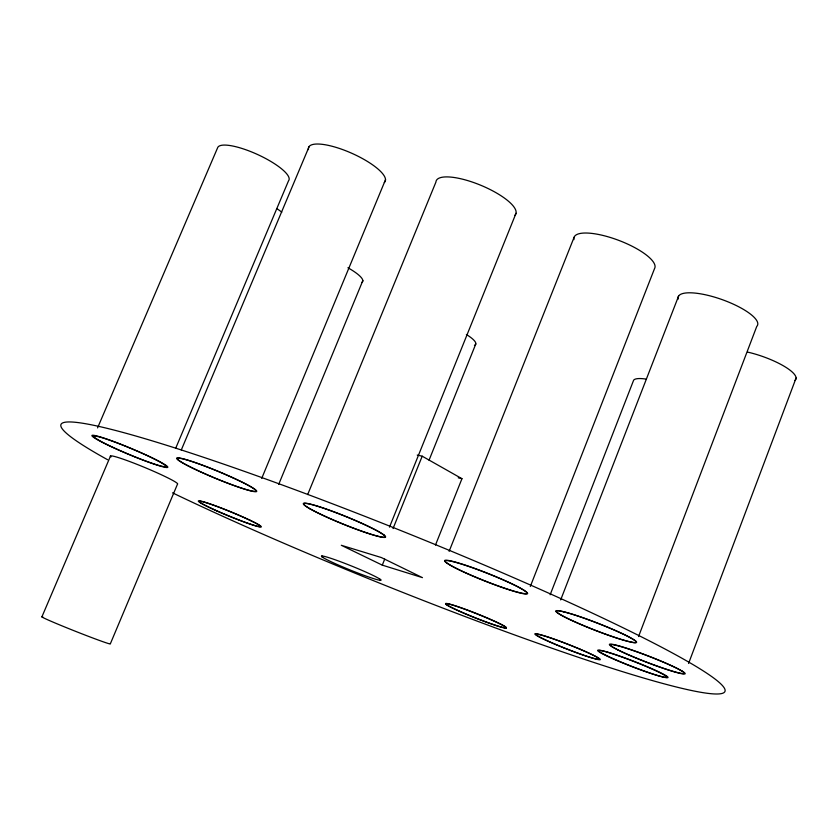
<?xml version="1.0" encoding="UTF-8"?>
<svg xmlns="http://www.w3.org/2000/svg" width="838" height="838" viewBox="0 0 838 838"><rect width="100%" height="100%" fill="white"/><g stroke="black" fill="none" stroke-linecap="round" stroke-linejoin="round"><path stroke-width="1.26" d="M688.574 663.466L796.1 377.99M638.546 636.555L756.756 326.432A42.13 12.109 19.6 0 0 720.785 299.135A42.13 12.109 19.6 0 0 678.141 299.156M550.157 594.75L633.633 380.211A33.803 7.835 20.3 0 1 646.339 379.143M560.674 599.903L678.633 295.992M530.328 586.453L654.541 268.589A43.178 12.989 20.9 0 0 616.548 239.553A43.178 12.989 20.9 0 0 573.925 239.626M449.126 551.341L574.103 237.29M435.467 545.067L461.958 478.697L422.205 456.197L417.251 455.055M393.032 528.589L422.205 456.197M382.285 565.137L422.467 577.644L381.374 557.553L341.296 545.276L382.285 565.137L384.715 559.124M429.046 460.209L475.806 343.947M389.481 527.144L516.03 213.281M307.682 494.556L435.917 182.097A43.105 12.989 22.6 0 1 481.504 185.565A43.105 12.989 22.6 0 1 514.899 215.261M261.707 478.414L385.543 179.636M278.708 484.354L362.854 280.583M175.739 448.162L288.534 180.788A39.177 10.286 24.6 0 0 259.267 155.302A39.177 10.286 24.6 0 0 217.807 147.331L97.575 427.893M181.312 449.933L309.18 146.493M41.9 616.852L110.522 455.987M321.635 556.474L322.263 556.139M379.855 580.21A31.949 2.105 22 0 0 343.109 562.707A31.949 2.105 22 0 0 330.444 561.429A31.949 2.105 22 0 0 379.855 580.21L380.766 579.99M458.239 477.807L461.958 478.697M321.541 556.348L322.934 557.48M379.708 579.068L380.819 580.106M107.641 459.748A357.857 28.356 21.9 0 1 354.306 512.207A357.857 28.356 21.9 0 1 709.891 693.592A357.857 28.356 21.9 0 1 172.534 492.849M111.014 456.93A36.411 2.64 22.6 0 1 142.9 466.724A36.411 2.64 22.6 0 1 177.478 484.186L110.333 643.825A36.862 1.11 21.6 0 1 73.493 630.511A36.862 1.11 21.6 0 1 42.79 616.894M276.833 208.62A35.688 8.589 24.2 0 1 281.788 212.192M347.917 267.762A32.944 7.49 23.3 0 1 362.006 282.343M466.368 334.488A31.352 6.882 22.2 0 1 474.444 345.319M747.632 352.096A39.218 10.328 19.3 0 1 784.452 366.436A39.218 10.328 19.3 0 1 794.937 380.452M308.457 149.604A41.869 12.025 24 0 1 350.682 152.788A41.869 12.025 24 0 1 384.328 182.516M446.884 603.674L445.607 603.779A32.661 2.189 21.7 0 0 474.444 617.606A32.661 2.189 21.7 0 0 506.246 627.987L505.754 627.17A32.661 2.189 21.7 0 0 477.461 614.086A32.661 2.189 21.7 0 0 446.884 603.674M506.288 627.83L504.706 627.819A32.703 2.2 21.7 0 1 474.434 617.438A32.703 2.2 21.7 0 1 446.361 604.523L445.565 603.601A32.703 2.2 21.7 0 1 477.461 613.919A32.703 2.2 21.7 0 1 506.288 627.83M601.286 650.539L598.961 650.393A37.155 2.744 21.2 0 0 619.492 661.392A37.155 2.744 21.2 0 0 659.977 676.193L664.764 677.397A37.155 2.744 21.2 0 0 647.198 666.681A37.155 2.744 21.2 0 0 601.286 650.539M666.346 677.471L663.665 677.156A37.092 2.734 21.2 0 1 618.434 661.161A37.092 2.734 21.2 0 1 600.27 650.34L604.795 651.419A37.092 2.734 21.2 0 1 646.129 666.472A37.092 2.734 21.2 0 1 666.346 677.471M563.88 611.803L558.841 610.797A43.147 3.75 21.3 0 0 572.186 620.57A43.147 3.75 21.3 0 0 620.466 639.205L627.903 641.353A43.147 3.75 21.3 0 0 620.801 632.91A43.147 3.75 21.3 0 0 563.88 611.803M632.805 642.432L627.432 641.248A43.126 3.74 21.3 0 1 571.652 620.434A43.126 3.74 21.3 0 1 563.429 611.709L570.762 613.772A43.126 3.74 21.3 0 1 620.424 632.847A43.126 3.74 21.3 0 1 632.805 642.432M563.461 647.659L555.489 644.391A34.452 2.399 21.4 0 1 537.032 633.853A34.452 2.399 21.4 0 1 578.681 648.643L586.15 651.891A34.452 2.399 21.4 0 1 596.803 659.056A34.452 2.399 21.4 0 1 563.461 647.659M134.321 449.817L124.443 445.764A40.035 3.174 22.7 0 0 94.034 436.242A40.035 3.174 22.7 0 0 118.587 449.954L127.816 453.966A40.035 3.174 22.7 0 0 167.694 467.384A40.035 3.174 22.7 0 0 134.321 449.817M135.285 457.014L125.868 453.149A40.056 3.174 22.7 0 1 92.044 435.383A40.056 3.174 22.7 0 1 132.289 448.969L141.905 453.159A40.056 3.174 22.7 0 1 165.704 466.567A40.056 3.174 22.7 0 1 135.285 457.014M579.938 649.167L571.642 645.773A34.452 2.399 21.4 0 0 538.216 634.366A34.452 2.399 21.4 0 0 549.466 641.772L556.694 644.904A34.452 2.399 21.4 0 0 598.081 659.579A34.452 2.399 21.4 0 0 579.938 649.167M210.788 476.34L201.036 472.066A42.885 3.719 22.5 0 1 179.772 458.04A42.885 3.719 22.5 0 1 232.273 477.492L241.281 481.745A42.885 3.719 22.5 0 1 252.573 491.11A42.885 3.719 22.5 0 1 210.788 476.34M233.194 477.901L223.023 473.428A42.874 3.719 22.5 0 0 180.599 458.438A42.874 3.719 22.5 0 0 193.138 468.348L201.927 472.464A42.874 3.719 22.5 0 0 253.547 491.518A42.874 3.719 22.5 0 0 233.194 477.901M217.178 511.012L210.296 507.891A33.593 2.294 22.3 0 1 205.121 502.276A33.593 2.294 22.3 0 1 249.158 519.874L254.752 522.629A33.593 2.294 22.3 0 1 253.589 525.143A33.593 2.294 22.3 0 1 217.178 511.012M250.101 520.314L243.104 517.109A33.572 2.294 22.3 0 0 206.022 502.695A33.572 2.294 22.3 0 0 205.603 505.576L211.239 508.32A33.572 2.294 22.3 0 0 254.584 525.594A33.572 2.294 22.3 0 0 250.101 520.314M455.537 567.996L449.398 564.676A44.299 4.033 21.6 0 1 467.195 565.755A44.299 4.033 21.6 0 1 522.975 589.627L526.316 592.026A44.299 4.033 21.6 0 1 504.204 588.014A44.299 4.033 21.6 0 1 455.537 567.996M617.637 649.764L612.913 647.187A40.088 3.184 21.1 0 1 649.565 656.573A40.088 3.184 21.1 0 1 680.582 673.501A40.088 3.184 21.1 0 1 617.637 649.764M523.614 590.036L517.643 586.726A44.267 4.022 21.6 0 0 467.751 566.132A44.267 4.022 21.6 0 0 446.34 562.581L450.09 565.095A44.267 4.022 21.6 0 0 504.968 588.444A44.267 4.022 21.6 0 0 523.614 590.036M682.205 671.259L677.649 668.703A40.109 3.195 21.1 0 0 614.6 644.736A40.109 3.195 21.1 0 0 643.594 660.993A40.109 3.195 21.1 0 0 682.205 671.248M310.06 508.813L305.441 505.943A44.215 4.033 22.1 0 1 332.309 511.201A44.215 4.033 22.1 0 1 383.814 534.895L385.323 536.624A44.215 4.033 22.1 0 1 356.255 529.145A44.215 4.033 22.1 0 1 310.06 508.813M384.066 535.105L379.824 532.35A44.184 4.022 22.1 0 0 332.518 511.41A44.184 4.022 22.1 0 0 303.702 504.246L305.744 506.173A44.184 4.022 22.1 0 0 356.6 529.386A44.184 4.022 22.1 0 0 384.066 535.105"/></g></svg>
